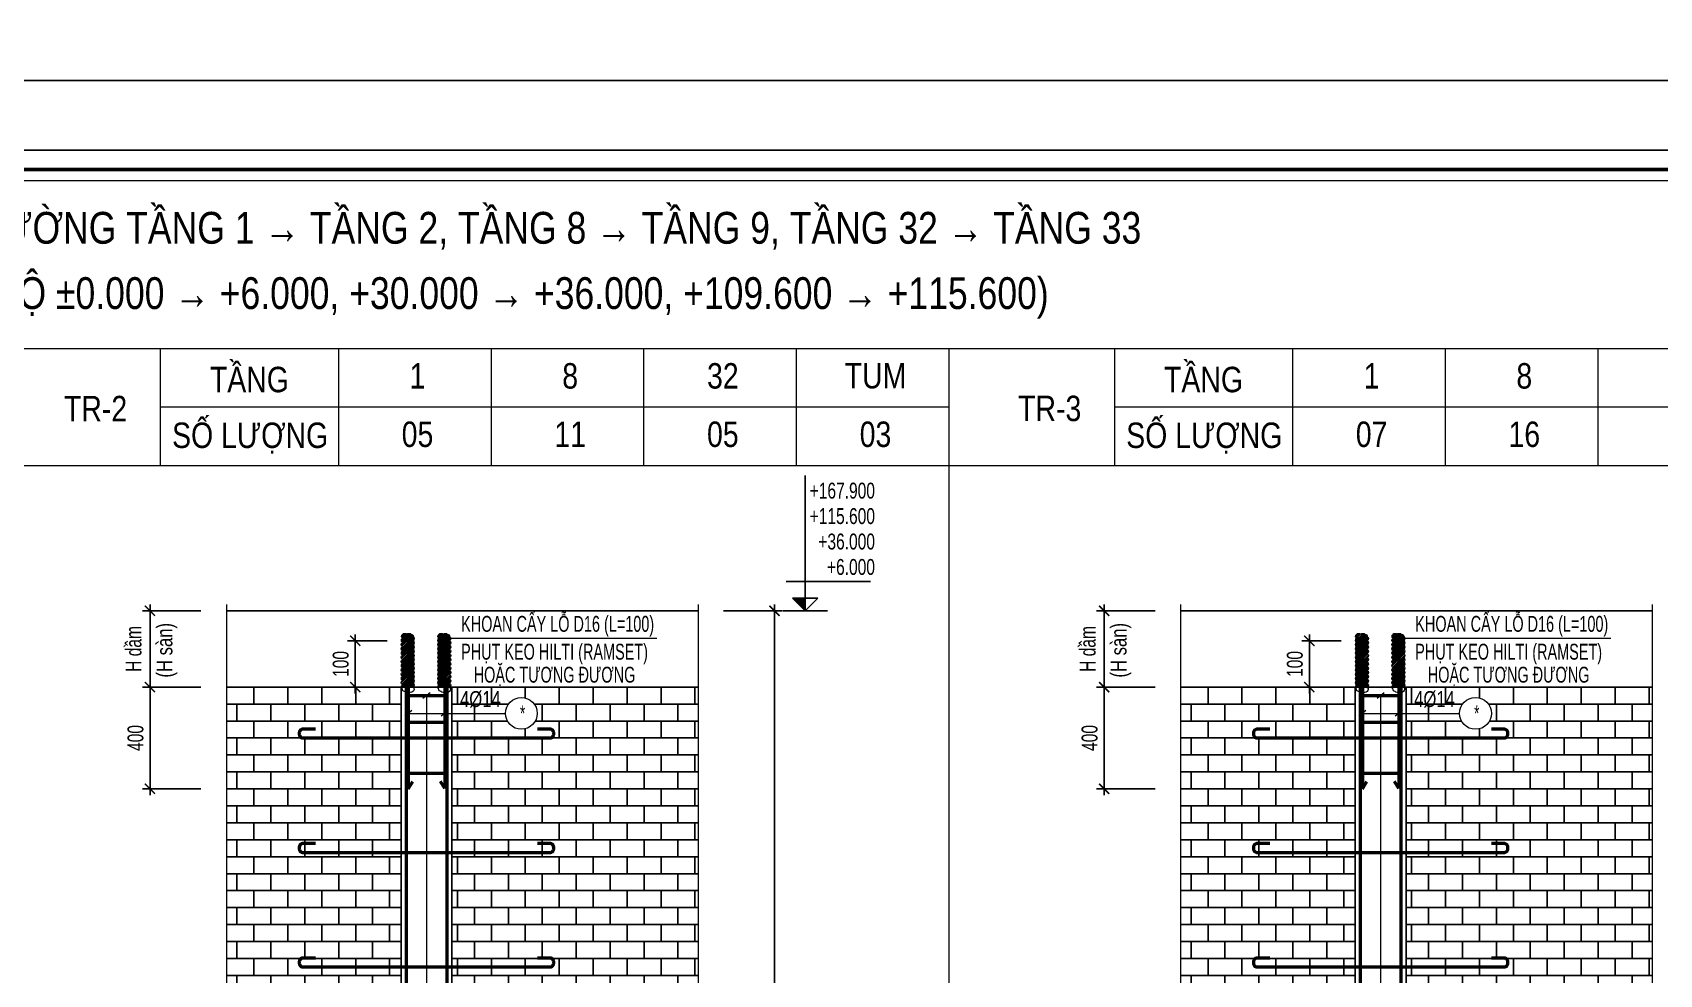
# Model space of a CAD drawing. Header units: millimetres. Extents: x 0 to 84100, y 0 to 158663.
# Drawn here: x 6221 to 12615, y 11336 to 15038 of the extents above; entities that cross this region are included whole.
import ezdxf
from ezdxf.enums import TextEntityAlignment as Align

# ---------------------------------------------------------------- set-up
doc = ezdxf.new("R2010")
doc.units = ezdxf.units.MM
doc.header["$LTSCALE"] = 800
doc.header["$MEASUREMENT"] = 0
doc.layers.get('DEFPOINTS').update_dxf_attribs({"color": 87})
for name, color, linetype in [('CDC-KHUNGTEN', 9, 'Continuous'), ('CDC.02.DIM', 1, 'Continuous'), ('CDC.03.BORDER', 3, 'Continuous'), ('CDC.06.TEXT', 2, 'Continuous'), ('CDC.10.HATCH', 9, 'Continuous')]:
    doc.layers.add(name, color=color, linetype=linetype)
for name, color, linetype, lineweight in [('CDC.05.STEEL', 4, 'Continuous', 50), ('CDC.11.NOTE', 8, 'Continuous', 18), ('CDC.14.STEELNUM', 9, 'Continuous', 18)]:
    doc.layers.add(name, color=color, linetype=linetype, lineweight=lineweight)
doc.styles.add('KC_BIGTEXT', font='arial.ttf', dxfattribs={"width": 0.7})
doc.styles.add('KC_SMTEXT', font='arial.ttf', dxfattribs={"width": 0.7})
doc.styles.add('KCS_SMTEXT', font='arial.ttf', dxfattribs={"width": 0.7})
doc.dimstyles.new('KCS_DIM25', dxfattribs={"dimtxt": 62.5, "dimasz": 40, "dimexe": 30, "dimexo": 0, "dimgap": 25, "dimtad": 1, "dimdec": 0, "dimzin": 13, "dimdsep": 46, "dimtxsty": 'KCS_SMTEXT', "dimblk": 'ARCHTICK', "dimcen": 0, "dimdle": 25, "dimclrd": 1, "dimclre": 1, "dimclrt": 2, "dimadec": 0, "dimazin": 0, "dimtfac": 1, "dimtdec": 0, "dimtix": 1, "dimtmove": 2, "dimatfit": 3, "dimfxl": 1, "dimtolj": 1, "dimtzin": 13, "dimarcsym": 0})

# ---------------------------------------------------------------- blocks, each defined once
blk = doc.blocks.new('_ArchTick')
at = {"color": 0, "linetype": 'ByBlock', "const_width": 0.15}
blk.add_lwpolyline([(-0.5, -0.5), (0.5, 0.5)], dxfattribs=at)
blk = doc.blocks.new('*D601')
at = {"layer": 'CDC.02.DIM', "color": 1, "lineweight": -2, "ltscale": 0.5, "transparency": 16777216}
for p, q in [((11239.4, 12440.2), (11239.4, 12672.2)), ((11365, 12647.2), (11209.4, 12647.2)), ((11365, 12465.2), (11209.4, 12465.2))]:
    blk.add_line(p, q, dxfattribs=at)
at = {"layer": 'DEFPOINTS', "color": 0, "ltscale": 0.5, "transparency": 16777216}
for p in [(11239.4, 12647.2), (11365, 12647.2), (11365, 12465.2)]:
    blk.add_point(p, dxfattribs=at)
at = {"layer": 'CDC.02.DIM', "color": 1, "lineweight": -2, "ltscale": 0.5, "transparency": 16777216, "xscale": 40, "yscale": 40, "zscale": 40}
for p, rotation in [((11239.4, 12647.2), 90), ((11239.4, 12465.2), 270)]:
    blk.add_blockref('_ArchTick', p, dxfattribs=dict(at, rotation=rotation))
at = {"layer": 'CDC.02.DIM', "color": 2, "ltscale": 0.5, "transparency": 16777216, "insert": (11182.5, 12556.2), "char_height": 62.5, "attachment_point": 5, "rotation": 90, "style": 'KCS_SMTEXT'}
blk.add_mtext('\\A1;{\\C7;100}', dxfattribs=at)
blk = doc.blocks.new('*D608')
at = {"layer": 'CDC.02.DIM', "color": 1, "lineweight": -2, "ltscale": 0.5, "transparency": 16777216}
for p, q in [((10432.8, 12790.2), (10432.8, 12440.2)), ((10632.8, 12765.2), (10402.8, 12765.2)), ((10632.8, 12465.2), (10402.8, 12465.2))]:
    blk.add_line(p, q, dxfattribs=at)
at = {"layer": 'DEFPOINTS', "color": 0, "ltscale": 0.5, "transparency": 16777216}
for p in [(10632.8, 12765.2), (10432.8, 12465.2), (10632.8, 12465.2)]:
    blk.add_point(p, dxfattribs=at)
at = {"layer": 'CDC.02.DIM', "color": 1, "lineweight": -2, "ltscale": 0.5, "transparency": 16777216, "xscale": 40, "yscale": 40, "zscale": 40}
for p, rotation in [((10432.8, 12765.2), 90), ((10432.8, 12465.2), 270)]:
    blk.add_blockref('_ArchTick', p, dxfattribs=dict(at, rotation=rotation))
at = {"layer": 'CDC.02.DIM', "color": 2, "ltscale": 0.5, "transparency": 16777216, "insert": (10368.3, 12615.2), "char_height": 62.5, "attachment_point": 5, "rotation": 90, "style": 'KCS_SMTEXT'}
blk.add_mtext('\\A1;H dầm', dxfattribs=at)
blk = doc.blocks.new('*D609')
at = {"layer": 'CDC.02.DIM', "color": 1, "lineweight": -2, "ltscale": 0.5, "transparency": 16777216}
for p, q in [((10432.8, 12040.5), (10432.8, 12490.2)), ((10632.8, 12465.2), (10402.8, 12465.2)), ((10632.8, 12065.5), (10402.8, 12065.5))]:
    blk.add_line(p, q, dxfattribs=at)
at = {"layer": 'DEFPOINTS', "color": 0, "ltscale": 0.5, "transparency": 16777216}
for p in [(10432.8, 12465.2), (10632.8, 12465.2), (10632.8, 12065.5)]:
    blk.add_point(p, dxfattribs=at)
at = {"layer": 'CDC.02.DIM', "color": 1, "lineweight": -2, "ltscale": 0.5, "transparency": 16777216, "xscale": 40, "yscale": 40, "zscale": 40}
for p, rotation in [((10432.8, 12465.2), 90), ((10432.8, 12065.5), 270)]:
    blk.add_blockref('_ArchTick', p, dxfattribs=dict(at, rotation=rotation))
at = {"layer": 'CDC.02.DIM', "color": 2, "ltscale": 0.5, "transparency": 16777216, "insert": (10375.9, 12265.3), "char_height": 62.5, "attachment_point": 5, "rotation": 90, "style": 'KCS_SMTEXT'}
blk.add_mtext('\\A1;400', dxfattribs=at)
blk = doc.blocks.new('*D615')
at = {"layer": 'CDC.02.DIM', "color": 1, "lineweight": -2, "ltscale": 0.5, "transparency": 16777216}
for p, q in [((7489.4, 12440.2), (7489.4, 12672.2)), ((7615, 12647.2), (7459.4, 12647.2)), ((7615, 12465.2), (7459.4, 12465.2))]:
    blk.add_line(p, q, dxfattribs=at)
at = {"layer": 'DEFPOINTS', "color": 0, "ltscale": 0.5, "transparency": 16777216}
for p in [(7489.4, 12647.2), (7615, 12647.2), (7615, 12465.2)]:
    blk.add_point(p, dxfattribs=at)
at = {"layer": 'CDC.02.DIM', "color": 1, "lineweight": -2, "ltscale": 0.5, "transparency": 16777216, "xscale": 40, "yscale": 40, "zscale": 40}
for p, rotation in [((7489.4, 12647.2), 90), ((7489.4, 12465.2), 270)]:
    blk.add_blockref('_ArchTick', p, dxfattribs=dict(at, rotation=rotation))
at = {"layer": 'CDC.02.DIM', "color": 2, "ltscale": 0.5, "transparency": 16777216, "insert": (7432.5, 12556.2), "char_height": 62.5, "attachment_point": 5, "rotation": 90, "style": 'KCS_SMTEXT'}
blk.add_mtext('\\A1;{\\C7;100}', dxfattribs=at)
blk = doc.blocks.new('COS_CD')
at = {"layer": 'CDC.10.HATCH'}
blk.add_hatch(color=256, dxfattribs=at).paths.add_polyline_path([(37.5, 50), (87.5, 0), (87.5, 50)])
at = {"layer": 'CDC.02.DIM'}
for p, q in [((0, 0), (175, 0)), ((37.5, 50), (137.5, 50)), ((87.5, 0), (37.5, 50)), ((87.5, 0), (87.5, 50)), ((87.5, 0), (137.5, 50))]:
    blk.add_line(p, q, dxfattribs=at)
blk = doc.blocks.new('*D622')
at = {"layer": 'CDC.02.DIM', "color": 1, "lineweight": -2, "ltscale": 0.5, "transparency": 16777216}
for p, q in [((6682.8, 12790.2), (6682.8, 12440.2)), ((6882.8, 12765.2), (6652.8, 12765.2)), ((6882.8, 12465.2), (6652.8, 12465.2))]:
    blk.add_line(p, q, dxfattribs=at)
at = {"layer": 'DEFPOINTS', "color": 0, "ltscale": 0.5, "transparency": 16777216}
for p in [(6882.8, 12765.2), (6682.8, 12465.2), (6882.8, 12465.2)]:
    blk.add_point(p, dxfattribs=at)
at = {"layer": 'CDC.02.DIM', "color": 1, "lineweight": -2, "ltscale": 0.5, "transparency": 16777216, "xscale": 40, "yscale": 40, "zscale": 40}
for p, rotation in [((6682.8, 12765.2), 90), ((6682.8, 12465.2), 270)]:
    blk.add_blockref('_ArchTick', p, dxfattribs=dict(at, rotation=rotation))
at = {"layer": 'CDC.02.DIM', "color": 2, "ltscale": 0.5, "transparency": 16777216, "insert": (6618.3, 12615.2), "char_height": 62.5, "attachment_point": 5, "rotation": 90, "style": 'KCS_SMTEXT'}
blk.add_mtext('\\A1;H dầm', dxfattribs=at)
blk = doc.blocks.new('*D623')
at = {"layer": 'CDC.02.DIM', "color": 1, "lineweight": -2, "ltscale": 0.5, "transparency": 16777216}
for p, q in [((6682.8, 12040.5), (6682.8, 12490.2)), ((6882.8, 12465.2), (6652.8, 12465.2)), ((6882.8, 12065.5), (6652.8, 12065.5))]:
    blk.add_line(p, q, dxfattribs=at)
at = {"layer": 'DEFPOINTS', "color": 0, "ltscale": 0.5, "transparency": 16777216}
for p in [(6682.8, 12465.2), (6882.8, 12465.2), (6882.8, 12065.5)]:
    blk.add_point(p, dxfattribs=at)
at = {"layer": 'CDC.02.DIM', "color": 1, "lineweight": -2, "ltscale": 0.5, "transparency": 16777216, "xscale": 40, "yscale": 40, "zscale": 40}
for p, rotation in [((6682.8, 12465.2), 90), ((6682.8, 12065.5), 270)]:
    blk.add_blockref('_ArchTick', p, dxfattribs=dict(at, rotation=rotation))
at = {"layer": 'CDC.02.DIM', "color": 2, "ltscale": 0.5, "transparency": 16777216, "insert": (6625.9, 12265.3), "char_height": 62.5, "attachment_point": 5, "rotation": 90, "style": 'KCS_SMTEXT'}
blk.add_mtext('\\A1;400', dxfattribs=at)
blk = doc.blocks.new('*D624')
at = {"layer": 'CDC.02.DIM', "color": 1, "lineweight": -2, "ltscale": 0.5, "transparency": 16777216}
for p, q in [((9137.1, 9440.2), (9137.1, 12790.2)), ((8937.1, 12765.2), (9167.1, 12765.2)), ((8937.1, 9465.2), (9167.1, 9465.2))]:
    blk.add_line(p, q, dxfattribs=at)
at = {"layer": 'DEFPOINTS', "color": 0, "ltscale": 0.5, "transparency": 16777216}
for p in [(8937.1, 12765.2), (9137.1, 12765.2), (8937.1, 9465.2)]:
    blk.add_point(p, dxfattribs=at)
at = {"layer": 'CDC.02.DIM', "color": 1, "lineweight": -2, "ltscale": 0.5, "transparency": 16777216, "xscale": 40, "yscale": 40, "zscale": 40}
for p, rotation in [((9137.1, 12765.2), 90), ((9137.1, 9465.2), 270)]:
    blk.add_blockref('_ArchTick', p, dxfattribs=dict(at, rotation=rotation))
at = {"layer": 'CDC.02.DIM', "color": 2, "ltscale": 0.5, "transparency": 16777216, "insert": (9080.2, 11115.2), "char_height": 62.5, "attachment_point": 5, "rotation": 90, "style": 'KCS_SMTEXT'}
blk.add_mtext('\\A1;{\\C7;6000}', dxfattribs=at)
blk = doc.blocks.new('Khung tên chuẩn')
at = {"layer": 'CDC-KHUNGTEN', "color": 8}
blk.add_lwpolyline([(75096, 1100), (83000, 1100), (83000, 58300), (3000, 58300), (3000, 1100), (75096, 1100)], dxfattribs=at)
at = {"layer": 'CDC-KHUNGTEN', "color": 255, "lineweight": 60}
blk.add_lwpolyline([(74900, 1400), (74900, 58000), (3300, 58000), (3300, 1400), (74900, 1400)], close=True, dxfattribs=at)
at = {"layer": 'DEFPOINTS', "color": 1, "ltscale": 0.2}
blk.add_lwpolyline([(0, 0), (0, 59400), (84100, 59400), (84100, 0), (0, 0)], close=True, dxfattribs=at)

msp = doc.modelspace()

# ---------------------------------------------------------------- hatches: boundary and pattern name
at = {"layer": 'CDC.10.HATCH'}
h = msp.add_hatch(dxfattribs=at)
h.set_pattern_fill('ANSI31', color=256, scale=33.333333)
h.set_pattern_definition([(45, (-85627.425, 48448.8665), (-2.94627825, 2.94627825), [])])
h.paths.add_polyline_path([(7717.1, 12664.3, 0.520567), (7708.3, 12672.2, 0.520567), (7691.6, 12672.2, 0.520567), (7674.9, 12672.2, 0.520567), (7674.9, 12657.3, 0.520567), (7674.9, 12640.7, 0.520567), (7674.9, 12624, 0.520567), (7674.9, 12607.3, 0.520567), (7674.9, 12590.7, 0.520567), (7674.9, 12574, 0.520567), (7674.9, 12557.3, 0.520567), (7674.9, 12540.7, 0.520567), (7674.9, 12524, 0.520567), (7674.9, 12507.3, 0.520567), (7674.9, 12490.7, 0.520567), (7674.9, 12474, 0.258014), (7670.6, 12465.2), (7718.2, 12465.2, 0.477039), (7717.1, 12480.9, 0.520567), (7717.1, 12497.6, 0.520567), (7717.1, 12514.3, 0.520567), (7717.1, 12530.9, 0.520567), (7717.1, 12547.6, 0.520567), (7717.1, 12564.3, 0.520567), (7717.1, 12580.9, 0.520567), (7717.1, 12597.6, 0.520567), (7717.1, 12614.3, 0.520567), (7717.1, 12630.9, 0.520567), (7717.1, 12647.6, 0.520567)])
h = msp.add_hatch(dxfattribs=at)
h.set_pattern_fill('ANSI31', color=256, scale=33.333333)
h.set_pattern_definition([(45, (-85484.1734, 48448.8665), (-2.94627825, 2.94627825), [])])
h.paths.add_polyline_path([(7860.3, 12664.3, 0.520567), (7851.5, 12672.2, 0.520567), (7834.9, 12672.2, 0.520567), (7818.2, 12672.2, 0.520567), (7818.2, 12657.3, 0.520567), (7818.2, 12640.7, 0.520567), (7818.2, 12624, 0.520567), (7818.2, 12607.3, 0.520567), (7818.2, 12590.7, 0.520567), (7818.2, 12574, 0.520567), (7818.2, 12557.3, 0.520567), (7818.2, 12540.7, 0.520567), (7818.2, 12524, 0.520567), (7818.2, 12507.3, 0.520567), (7818.2, 12490.7, 0.520567), (7818.2, 12474, 0.258014), (7813.9, 12465.2), (7861.4, 12465.2, 0.477039), (7860.3, 12480.9, 0.520567), (7860.3, 12497.6, 0.520567), (7860.3, 12514.3, 0.520567), (7860.3, 12530.9, 0.520567), (7860.3, 12547.6, 0.520567), (7860.3, 12564.3, 0.520567), (7860.3, 12580.9, 0.520567), (7860.3, 12597.6, 0.520567), (7860.3, 12614.3, 0.520567), (7860.3, 12630.9, 0.520567), (7860.3, 12647.6, 0.520567)])
h = msp.add_hatch(dxfattribs=at)
h.set_pattern_fill('ANSI31', color=256, scale=33.333333)
h.set_pattern_definition([(45, (-81877.425, 48448.8665), (-2.94627825, 2.94627825), [])])
h.paths.add_polyline_path([(11467.1, 12664.3, 0.520567), (11458.3, 12672.2, 0.520567), (11441.6, 12672.2, 0.520567), (11424.9, 12672.2, 0.520567), (11424.9, 12657.3, 0.520567), (11424.9, 12640.7, 0.520567), (11424.9, 12624, 0.520567), (11424.9, 12607.3, 0.520567), (11424.9, 12590.7, 0.520567), (11424.9, 12574, 0.520567), (11424.9, 12557.3, 0.520567), (11424.9, 12540.7, 0.520567), (11424.9, 12524, 0.520567), (11424.9, 12507.3, 0.520567), (11424.9, 12490.7, 0.520567), (11424.9, 12474, 0.258014), (11420.6, 12465.2), (11468.2, 12465.2, 0.477039), (11467.1, 12480.9, 0.520567), (11467.1, 12497.6, 0.520567), (11467.1, 12514.3, 0.520567), (11467.1, 12530.9, 0.520567), (11467.1, 12547.6, 0.520567), (11467.1, 12564.3, 0.520567), (11467.1, 12580.9, 0.520567), (11467.1, 12597.6, 0.520567), (11467.1, 12614.3, 0.520567), (11467.1, 12630.9, 0.520567), (11467.1, 12647.6, 0.520567)])
h = msp.add_hatch(dxfattribs=at)
h.set_pattern_fill('ANSI31', color=256, scale=33.333333)
h.set_pattern_definition([(45, (-81734.1734, 48448.8665), (-2.94627825, 2.94627825), [])])
h.paths.add_polyline_path([(11610.3, 12664.3, 0.520567), (11601.5, 12672.2, 0.520567), (11584.9, 12672.2, 0.520567), (11568.2, 12672.2, 0.520567), (11568.2, 12657.3, 0.520567), (11568.2, 12640.7, 0.520567), (11568.2, 12624, 0.520567), (11568.2, 12607.3, 0.520567), (11568.2, 12590.7, 0.520567), (11568.2, 12574, 0.520567), (11568.2, 12557.3, 0.520567), (11568.2, 12540.7, 0.520567), (11568.2, 12524, 0.520567), (11568.2, 12507.3, 0.520567), (11568.2, 12490.7, 0.520567), (11568.2, 12474, 0.258014), (11563.9, 12465.2), (11611.4, 12465.2, 0.477039), (11610.3, 12480.9, 0.520567), (11610.3, 12497.6, 0.520567), (11610.3, 12514.3, 0.520567), (11610.3, 12530.9, 0.520567), (11610.3, 12547.6, 0.520567), (11610.3, 12564.3, 0.520567), (11610.3, 12580.9, 0.520567), (11610.3, 12597.6, 0.520567), (11610.3, 12614.3, 0.520567), (11610.3, 12630.9, 0.520567), (11610.3, 12647.6, 0.520567)])
h = msp.add_hatch(dxfattribs=at)
h.set_pattern_fill('AR-B816', color=256, scale=8.333333, style=0)
h.set_pattern_definition([(0, (6957.786, 9465.17), (0, 66.6667), []), (90, (6957.786, 9465.17), (-66.6667, 66.6667), [66.6667, -66.6667])])
h.paths.add_polyline_path([(7669.5, 11815.2), (7284.5, 11815.2, -0.466274), (7269.7, 11832.8, -0.043633), (7269.5, 11835.4), (7269.5, 11830.2, 0.414214), (7284.5, 11815.2), (7669.5, 11815.2), (7669.5, 12265.2), (7284.5, 12265.2, -0.466274), (7269.7, 12282.8, -0.043633), (7269.5, 12285.4), (7269.5, 12280.2, 0.414214), (7284.5, 12265.2), (7669.5, 12265.2), (7669.5, 12465.2), (6982.8, 12465.2), (6982.8, 11226.3), (7007.8, 11226.3), (6957.8, 11159.7), (6982.8, 11159.7), (6982.8, 9465.2), (7669.5, 9465.2), (7669.5, 9565.2), (7284.5, 9565.2, -0.466274), (7269.7, 9582.8, -0.043633), (7269.5, 9585.4), (7269.5, 9580.2, 0.414214), (7284.5, 9565.2), (7669.5, 9565.2), (7669.5, 10015.2), (7284.5, 10015.2, -0.466274), (7269.7, 10032.8, -0.043633), (7269.5, 10035.4), (7269.5, 10030.2, 0.414214), (7284.5, 10015.2), (7669.5, 10015.2), (7669.5, 10465.2), (7284.5, 10465.2, -0.466274), (7269.7, 10482.8, -0.043633), (7269.5, 10485.4), (7269.5, 10480.2, 0.414214), (7284.5, 10465.2), (7669.5, 10465.2), (7669.5, 11040.5), (7284.5, 11040.5, -0.466274), (7269.7, 11058.1, -0.043633), (7269.5, 11060.7), (7269.5, 11055.5, 0.414214), (7284.5, 11040.5), (7669.5, 11040.5), (7669.5, 11365.2), (7284.5, 11365.2, -0.466274), (7269.7, 11382.8, -0.043633), (7269.5, 11385.4), (7269.5, 11380.2, 0.414214), (7284.5, 11365.2), (7669.5, 11365.2)])
h.paths.add_polyline_path([(8837.1, 12465.2), (7869.5, 12465.2), (7869.5, 12361.9), (8079.9, 12361.9, -1), (8204.9, 12361.9, -1), (8079.9, 12361.9), (7869.5, 12361.9), (7869.5, 12265.2), (8254.5, 12265.2, 0.466274), (8269.2, 12282.8, 0.466274), (8254.5, 12300.4, -0.414214), (8269.5, 12285.4), (8269.5, 12280.2, -0.414214), (8254.5, 12265.2), (7869.5, 12265.2), (7869.5, 11815.2), (8254.5, 11815.2, 0.466274), (8269.2, 11832.8, 0.043633), (8269.5, 11835.4), (8269.5, 11830.2, -0.414214), (8254.5, 11815.2), (7869.5, 11815.2), (7869.5, 11365.2), (8254.5, 11365.2, 0.466274), (8269.2, 11382.8, 0.043633), (8269.5, 11385.4), (8269.5, 11380.2, -0.414214), (8254.5, 11365.2), (7869.5, 11365.2), (7869.5, 11216.3), (8102.5, 11216.3, -1), (8227.5, 11216.3, -1), (8102.5, 11216.3), (7869.5, 11216.3), (7869.5, 11040.5), (8254.5, 11040.5, 0.466274), (8269.2, 11058.1, 0.466274), (8254.5, 11075.7, -0.414214), (8269.5, 11060.7), (8269.5, 11055.5, -0.414214), (8254.5, 11040.5), (7869.5, 11040.5), (7869.5, 10465.2), (7999, 10465.2), (7999, 10590.7), (8300.3, 10590.7, -1), (8425.3, 10590.7, -1), (8300.3, 10590.7), (7999, 10590.7), (7999, 10465.2), (8254.5, 10465.2, 0.466274), (8269.2, 10482.8, 0.043633), (8269.5, 10485.4), (8269.5, 10480.2, -0.414214), (8254.5, 10465.2), (7869.5, 10465.2), (7869.5, 10267.5), (8186.4, 10267.5, -1), (8311.4, 10267.5, -1), (8186.4, 10267.5), (7869.5, 10267.5), (7869.5, 10015.2), (8254.5, 10015.2, 0.466274), (8269.2, 10032.8, 0.043633), (8269.5, 10035.4), (8269.5, 10030.2, -0.414214), (8254.5, 10015.2), (7869.5, 10015.2), (7869.5, 9699.4), (8079.9, 9699.4, -1), (8204.9, 9699.4, -1), (8079.9, 9699.4), (7869.5, 9699.4), (7869.5, 9565.2), (8254.5, 9565.2, 0.466274), (8269.2, 9582.8, 0.043633), (8269.5, 9585.4), (8269.5, 9580.2, -0.414214), (8254.5, 9565.2), (7869.5, 9565.2), (7869.5, 9465.2), (8837.1, 9465.2), (8837.1, 11159.7), (8812.1, 11159.7), (8862.1, 11226.3), (8837.1, 11226.3)])
h.paths.add_polyline_path([(7404.7, 10944.6), (7534.2, 10944.6), (7534.2, 10849.5), (7404.7, 10849.5)], flags=24)
h.paths.add_polyline_path([(8004.7, 10944.6), (8134.2, 10944.6), (8134.2, 10849.5), (8004.7, 10849.5)], flags=24)
h.paths.add_polyline_path([(7884.4, 12367.7), (8078.2, 12367.7), (8078.2, 12468.7), (7884.4, 12468.7)], flags=9)
h.paths.add_polyline_path([(7884.4, 9705.2), (8078.2, 9705.2), (8078.2, 9806.2), (7884.4, 9806.2)], flags=24)
h.paths.add_polyline_path([(7893.7, 10253.4), (8198.4, 10253.4), (8198.4, 10378.2), (7893.7, 10378.2)], flags=24)
h.paths.add_polyline_path([(8007.6, 10576.7), (8312.3, 10576.7), (8312.3, 10701.4), (8007.6, 10701.4)], flags=24)
h.paths.add_polyline_path([(7907.2, 11222.1), (8101, 11222.1), (8101, 11323), (7907.2, 11323)], flags=24)
h = msp.add_hatch(dxfattribs=at)
h.set_pattern_fill('AR-B816', color=256, scale=8.333333, style=0)
h.set_pattern_definition([(0, (10707.786, 9465.17), (0, 66.6667), []), (90, (10707.786, 9465.17), (-66.6667, 66.6667), [66.6667, -66.6667])])
h.paths.add_polyline_path([(11419.5, 11815.2), (11034.5, 11815.2, -0.466274), (11019.7, 11832.8, -0.043633), (11019.5, 11835.4), (11019.5, 11830.2, 0.414214), (11034.5, 11815.2), (11419.5, 11815.2), (11419.5, 12265.2), (11034.5, 12265.2, -0.466274), (11019.7, 12282.8, -0.043633), (11019.5, 12285.4), (11019.5, 12280.2, 0.414214), (11034.5, 12265.2), (11419.5, 12265.2), (11419.5, 12465.2), (10732.8, 12465.2), (10732.8, 11226.3), (10757.8, 11226.3), (10707.8, 11159.7), (10732.8, 11159.7), (10732.8, 9465.2), (11419.5, 9465.2), (11419.5, 9565.2), (11034.5, 9565.2, -0.466274), (11019.7, 9582.8, -0.043633), (11019.5, 9585.4), (11019.5, 9580.2, 0.414214), (11034.5, 9565.2), (11419.5, 9565.2), (11419.5, 10015.2), (11034.5, 10015.2, -0.466274), (11019.7, 10032.8, -0.043633), (11019.5, 10035.4), (11019.5, 10030.2, 0.414214), (11034.5, 10015.2), (11419.5, 10015.2), (11419.5, 10465.2), (11034.5, 10465.2, -0.466274), (11019.7, 10482.8, -0.043633), (11019.5, 10485.4), (11019.5, 10480.2, 0.414214), (11034.5, 10465.2), (11419.5, 10465.2), (11419.5, 11040.5), (11034.5, 11040.5, -0.466274), (11019.7, 11058.1, -0.043633), (11019.5, 11060.7), (11019.5, 11055.5, 0.414214), (11034.5, 11040.5), (11419.5, 11040.5), (11419.5, 11365.2), (11034.5, 11365.2, -0.466274), (11019.7, 11382.8, -0.043633), (11019.5, 11385.4), (11019.5, 11380.2, 0.414214), (11034.5, 11365.2), (11419.5, 11365.2)])
h.paths.add_polyline_path([(12587.1, 12465.2), (11619.5, 12465.2), (11619.5, 12361.9), (11829.9, 12361.9, -1), (11954.9, 12361.9, -1), (11829.9, 12361.9), (11619.5, 12361.9), (11619.5, 12265.2), (12004.5, 12265.2, 0.466274), (12019.2, 12282.8, 0.466274), (12004.5, 12300.4, -0.414214), (12019.5, 12285.4), (12019.5, 12280.2, -0.414214), (12004.5, 12265.2), (11619.5, 12265.2), (11619.5, 11815.2), (12004.5, 11815.2, 0.466274), (12019.2, 11832.8, 0.043633), (12019.5, 11835.4), (12019.5, 11830.2, -0.414214), (12004.5, 11815.2), (11619.5, 11815.2), (11619.5, 11365.2), (12004.5, 11365.2, 0.466274), (12019.2, 11382.8, 0.043633), (12019.5, 11385.4), (12019.5, 11380.2, -0.414214), (12004.5, 11365.2), (11619.5, 11365.2), (11619.5, 11216.3), (11852.5, 11216.3, -1), (11977.5, 11216.3, -1), (11852.5, 11216.3), (11619.5, 11216.3), (11619.5, 11040.5), (12004.5, 11040.5, 0.466274), (12019.2, 11058.1, 0.466274), (12004.5, 11075.7, -0.414214), (12019.5, 11060.7), (12019.5, 11055.5, -0.414214), (12004.5, 11040.5), (11619.5, 11040.5), (11619.5, 10465.2), (11749, 10465.2), (11749, 10590.7), (12050.3, 10590.7, -1), (12175.3, 10590.7, -1), (12050.3, 10590.7), (11749, 10590.7), (11749, 10465.2), (12004.5, 10465.2, 0.466274), (12019.2, 10482.8, 0.043633), (12019.5, 10485.4), (12019.5, 10480.2, -0.414214), (12004.5, 10465.2), (11619.5, 10465.2), (11619.5, 10267.5), (11936.4, 10267.5, -1), (12061.4, 10267.5, -1), (11936.4, 10267.5), (11619.5, 10267.5), (11619.5, 10015.2), (12004.5, 10015.2, 0.466274), (12019.2, 10032.8, 0.043633), (12019.5, 10035.4), (12019.5, 10030.2, -0.414214), (12004.5, 10015.2), (11619.5, 10015.2), (11619.5, 9699.4), (11829.9, 9699.4, -1), (11954.9, 9699.4, -1), (11829.9, 9699.4), (11619.5, 9699.4), (11619.5, 9565.2), (12004.5, 9565.2, 0.466274), (12019.2, 9582.8, 0.043633), (12019.5, 9585.4), (12019.5, 9580.2, -0.414214), (12004.5, 9565.2), (11619.5, 9565.2), (11619.5, 9465.2), (12587.1, 9465.2), (12587.1, 11159.7), (12562.1, 11159.7), (12612.1, 11226.3), (12587.1, 11226.3)])
h.paths.add_polyline_path([(11154.7, 10944.6), (11284.2, 10944.6), (11284.2, 10849.5), (11154.7, 10849.5)], flags=24)
h.paths.add_polyline_path([(11754.7, 10944.6), (11884.2, 10944.6), (11884.2, 10849.5), (11754.7, 10849.5)], flags=24)
h.paths.add_polyline_path([(11634.4, 12367.7), (11828.2, 12367.7), (11828.2, 12468.7), (11634.4, 12468.7)], flags=9)
h.paths.add_polyline_path([(11634.4, 9705.2), (11828.2, 9705.2), (11828.2, 9806.2), (11634.4, 9806.2)], flags=24)
h.paths.add_polyline_path([(11643.7, 10253.4), (11948.4, 10253.4), (11948.4, 10378.2), (11643.7, 10378.2)], flags=24)
h.paths.add_polyline_path([(11757.6, 10576.7), (12062.3, 10576.7), (12062.3, 10701.4), (11757.6, 10701.4)], flags=24)
h.paths.add_polyline_path([(11657.2, 11222.1), (11851, 11222.1), (11851, 11323), (11657.2, 11323)], flags=24)

# ---------------------------------------------------------------- linework, layer by layer
at = {"layer": 'CDC.02.DIM'}
for p, q in [((9257.9, 12765.2), (9257.9, 13297.2)), ((9182.9, 12880.2), (9514.4, 12880.2))]:
    msp.add_line(p, q, dxfattribs=at)
at = {"layer": 'CDC.03.BORDER'}
for p, q in [((6982.8, 12765.2), (8837.1, 12765.2)), ((10732.8, 12765.2), (12587.1, 12765.2)), ((6982.8, 12465.2), (8837.1, 12465.2)), ((7669.5, 12465.2), (7669.5, 9465.2)), ((7869.5, 12465.2), (7869.5, 9465.2)), ((10732.8, 12465.2), (12587.1, 12465.2)), ((11419.5, 12465.2), (11419.5, 9465.2)), ((11619.5, 12465.2), (11619.5, 9465.2))]:
    msp.add_line(p, q, dxfattribs=at)
at = {"layer": 'CDC.05.STEEL'}
for p, q in [((7697.8, 12647.2), (7697.8, 12065.5)), ((7841.1, 12647.2), (7841.1, 12067.1)), ((11447.8, 12647.2), (11447.8, 12065.5)), ((11591.1, 12647.2), (11591.1, 12067.1)), ((7689.5, 12327), (7849.5, 12327)), ((11439.5, 12327), (11599.5, 12327)), ((7689.5, 12127), (7849.5, 12127)), ((7697.8, 12065.5), (7715.8, 12093.6)), ((7841.1, 12067.1), (7824.2, 12093.6)), ((11439.5, 12127), (11599.5, 12127)), ((11447.8, 12065.5), (11465.8, 12093.6)), ((11591.1, 12067.1), (11574.2, 12093.6))]:
    msp.add_line(p, q, dxfattribs=at)
at = {"layer": 'CDC.05.STEEL', "color": 4}
for p, q in [((7689.5, 12431.8), (7849.5, 12431.8)), ((11439.5, 12431.8), (11599.5, 12431.8))]:
    msp.add_line(p, q, dxfattribs=at)
at = {"layer": 'CDC.05.STEEL'}
for points in [[(7689.5, 12465.2), (7689.5, 9465.2)], [(7849.5, 12465.2), (7849.5, 9465.2)], [(11439.5, 12465.2), (11439.5, 9465.2)], [(11599.5, 12465.2), (11599.5, 9465.2)]]:
    msp.add_lwpolyline(points, dxfattribs=at)
for points in [[(7333.8, 12300.4), (7284.5, 12300.4, 0.414214), (7269.5, 12285.4), (7269.5, 12280.2, 0.414214), (7284.5, 12265.2), (8254.5, 12265.2, 0.414214), (8269.5, 12280.2), (8269.5, 12285.4, 0.414214), (8254.5, 12300.4), (8205.1, 12300.4)], [(11083.8, 12300.4), (11034.5, 12300.4, 0.414214), (11019.5, 12285.4), (11019.5, 12280.2, 0.414214), (11034.5, 12265.2), (12004.5, 12265.2, 0.414214), (12019.5, 12280.2), (12019.5, 12285.4, 0.414214), (12004.5, 12300.4), (11955.1, 12300.4)], [(7333.8, 11850.4), (7284.5, 11850.4, 0.414214), (7269.5, 11835.4), (7269.5, 11830.2, 0.414214), (7284.5, 11815.2), (8254.5, 11815.2, 0.414214), (8269.5, 11830.2), (8269.5, 11835.4, 0.414214), (8254.5, 11850.4), (8205.1, 11850.4)], [(11083.8, 11850.4), (11034.5, 11850.4, 0.414214), (11019.5, 11835.4), (11019.5, 11830.2, 0.414214), (11034.5, 11815.2), (12004.5, 11815.2, 0.414214), (12019.5, 11830.2), (12019.5, 11835.4, 0.414214), (12004.5, 11850.4), (11955.1, 11850.4)], [(7333.8, 11400.4), (7284.5, 11400.4, 0.414214), (7269.5, 11385.4), (7269.5, 11380.2, 0.414214), (7284.5, 11365.2), (8254.5, 11365.2, 0.414214), (8269.5, 11380.2), (8269.5, 11385.4, 0.414214), (8254.5, 11400.4), (8205.1, 11400.4)], [(11083.8, 11400.4), (11034.5, 11400.4, 0.414214), (11019.5, 11385.4), (11019.5, 11380.2, 0.414214), (11034.5, 11365.2), (12004.5, 11365.2, 0.414214), (12019.5, 11380.2), (12019.5, 11385.4, 0.414214), (12004.5, 11400.4), (11955.1, 11400.4)]]:
    msp.add_lwpolyline(points, format="xyb", dxfattribs=at)
at = {"layer": 'CDC.11.NOTE', "color": 2}
for p, q in [((16923, 14454.7), (2323, 14454.7)), ((6723, 13795.8), (6723, 13336.8)), ((7423, 13795.8), (7423, 13336.8)), ((8023, 13795.8), (8023, 13336.8)), ((8623, 13795.8), (8623, 13336.8)), ((9223, 13795.8), (9223, 13336.8)), ((9823, 13795.8), (9823, 7554.7)), ((10473, 13795.8), (10473, 13336.8)), ((11173, 13795.8), (11173, 13336.8)), ((11773, 13795.8), (11773, 13336.8)), ((12373, 13795.8), (12373, 13336.8))]:
    msp.add_line(p, q, dxfattribs=at)
at = {"layer": 'CDC.11.NOTE'}
for p, q in [((7862.8, 12657.4), (8674.6, 12657.4)), ((11612.8, 12657.4), (12424.6, 12657.4)), ((7769.5, 12431.8), (7769.5, 9498.5)), ((11519.5, 12431.8), (11519.5, 9498.5)), ((7697.8, 12361.9), (8079.9, 12361.9)), ((11447.8, 12361.9), (11829.9, 12361.9))]:
    msp.add_line(p, q, dxfattribs=at)
at = {"layer": 'CDC.11.NOTE', "color": 3}
for p, q in [((7783.5, 12442.8), (7755.4, 12420.9)), ((11533.5, 12442.8), (11505.4, 12420.9)), ((7711.9, 12372.9), (7683.8, 12351)), ((7855.1, 12372.9), (7827, 12351)), ((11461.9, 12372.9), (11433.8, 12351)), ((11605.1, 12372.9), (11577, 12351))]:
    msp.add_line(p, q, dxfattribs=at)
at = {"layer": 'CDC.11.NOTE', "color": 2, "flags": 128}
for points in [[(2323, 13795.8), (16923, 13795.8)], [(6723, 13566.3), (9823, 13566.3)], [(10473, 13566.3), (16923, 13566.3)], [(2323, 13336.8), (16923, 13336.8)]]:
    msp.add_lwpolyline(points, dxfattribs=at)
at = {"layer": 'CDC.11.NOTE'}
for points in [[(6982.8, 12790.2), (6982.8, 11226.3), (7007.8, 11226.3), (6957.8, 11159.7), (6982.8, 11159.7), (6982.8, 9140.2)], [(8837.1, 12790.2), (8837.1, 11226.3), (8862.1, 11226.3), (8812.1, 11159.7), (8837.1, 11159.7), (8837.1, 9140.2)], [(10732.8, 12790.2), (10732.8, 11226.3), (10757.8, 11226.3), (10707.8, 11159.7), (10732.8, 11159.7), (10732.8, 9140.2)], [(12587.1, 12790.2), (12587.1, 11226.3), (12612.1, 11226.3), (12562.1, 11159.7), (12587.1, 11159.7), (12587.1, 9140.2)]]:
    msp.add_lwpolyline(points, dxfattribs=at)
for points in [[(7674.9, 12672.2, -0.520567), (7691.6, 12672.2, -0.520567), (7708.3, 12672.2, -0.520567), (7717.1, 12664.3, -0.520567), (7717.1, 12647.6, -0.520567), (7717.1, 12630.9, -0.520567), (7717.1, 12614.3, -0.520567), (7717.1, 12597.6, -0.520567), (7717.1, 12580.9, -0.520567), (7717.1, 12564.3, -0.520567), (7717.1, 12547.6, -0.520567), (7717.1, 12530.9, -0.520567), (7717.1, 12514.3, -0.520567), (7717.1, 12497.6, -0.520567), (7717.1, 12480.9, -0.520567), (7717.1, 12464.3, -0.520567), (7716.1, 12448.5, -0.520567), (7699.5, 12448.5, -0.520567), (7682.8, 12448.5, -0.520567), (7674.9, 12457.3, -0.520567), (7674.9, 12474, -0.520567), (7674.9, 12490.7, -0.520567), (7674.9, 12507.3, -0.520567), (7674.9, 12524, -0.520567), (7674.9, 12540.7, -0.520567), (7674.9, 12557.3, -0.520567), (7674.9, 12574, -0.520567), (7674.9, 12590.7, -0.520567), (7674.9, 12607.3, -0.520567), (7674.9, 12624, -0.520567), (7674.9, 12640.7, -0.520567), (7674.9, 12657.3, -0.520567)], [(7818.2, 12672.2, -0.520567), (7834.9, 12672.2, -0.520567), (7851.5, 12672.2, -0.520567), (7860.3, 12664.3, -0.520567), (7860.3, 12647.6, -0.520567), (7860.3, 12630.9, -0.520567), (7860.3, 12614.3, -0.520567), (7860.3, 12597.6, -0.520567), (7860.3, 12580.9, -0.520567), (7860.3, 12564.3, -0.520567), (7860.3, 12547.6, -0.520567), (7860.3, 12530.9, -0.520567), (7860.3, 12514.3, -0.520567), (7860.3, 12497.6, -0.520567), (7860.3, 12480.9, -0.520567), (7860.3, 12464.3, -0.520567), (7859.4, 12448.5, -0.520567), (7842.7, 12448.5, -0.520567), (7826.1, 12448.5, -0.520567), (7818.2, 12457.3, -0.520567), (7818.2, 12474, -0.520567), (7818.2, 12490.7, -0.520567), (7818.2, 12507.3, -0.520567), (7818.2, 12524, -0.520567), (7818.2, 12540.7, -0.520567), (7818.2, 12557.3, -0.520567), (7818.2, 12574, -0.520567), (7818.2, 12590.7, -0.520567), (7818.2, 12607.3, -0.520567), (7818.2, 12624, -0.520567), (7818.2, 12640.7, -0.520567), (7818.2, 12657.3, -0.520567)], [(11424.9, 12672.2, -0.520567), (11441.6, 12672.2, -0.520567), (11458.3, 12672.2, -0.520567), (11467.1, 12664.3, -0.520567), (11467.1, 12647.6, -0.520567), (11467.1, 12630.9, -0.520567), (11467.1, 12614.3, -0.520567), (11467.1, 12597.6, -0.520567), (11467.1, 12580.9, -0.520567), (11467.1, 12564.3, -0.520567), (11467.1, 12547.6, -0.520567), (11467.1, 12530.9, -0.520567), (11467.1, 12514.3, -0.520567), (11467.1, 12497.6, -0.520567), (11467.1, 12480.9, -0.520567), (11467.1, 12464.3, -0.520567), (11466.1, 12448.5, -0.520567), (11449.5, 12448.5, -0.520567), (11432.8, 12448.5, -0.520567), (11424.9, 12457.3, -0.520567), (11424.9, 12474, -0.520567), (11424.9, 12490.7, -0.520567), (11424.9, 12507.3, -0.520567), (11424.9, 12524, -0.520567), (11424.9, 12540.7, -0.520567), (11424.9, 12557.3, -0.520567), (11424.9, 12574, -0.520567), (11424.9, 12590.7, -0.520567), (11424.9, 12607.3, -0.520567), (11424.9, 12624, -0.520567), (11424.9, 12640.7, -0.520567), (11424.9, 12657.3, -0.520567)], [(11568.2, 12672.2, -0.520567), (11584.9, 12672.2, -0.520567), (11601.5, 12672.2, -0.520567), (11610.3, 12664.3, -0.520567), (11610.3, 12647.6, -0.520567), (11610.3, 12630.9, -0.520567), (11610.3, 12614.3, -0.520567), (11610.3, 12597.6, -0.520567), (11610.3, 12580.9, -0.520567), (11610.3, 12564.3, -0.520567), (11610.3, 12547.6, -0.520567), (11610.3, 12530.9, -0.520567), (11610.3, 12514.3, -0.520567), (11610.3, 12497.6, -0.520567), (11610.3, 12480.9, -0.520567), (11610.3, 12464.3, -0.520567), (11609.4, 12448.5, -0.520567), (11592.7, 12448.5, -0.520567), (11576.1, 12448.5, -0.520567), (11568.2, 12457.3, -0.520567), (11568.2, 12474, -0.520567), (11568.2, 12490.7, -0.520567), (11568.2, 12507.3, -0.520567), (11568.2, 12524, -0.520567), (11568.2, 12540.7, -0.520567), (11568.2, 12557.3, -0.520567), (11568.2, 12574, -0.520567), (11568.2, 12590.7, -0.520567), (11568.2, 12607.3, -0.520567), (11568.2, 12624, -0.520567), (11568.2, 12640.7, -0.520567), (11568.2, 12657.3, -0.520567)]]:
    msp.add_lwpolyline(points, format="xyb", close=True, dxfattribs=at)
at = {"layer": 'CDC.14.STEELNUM'}
for centre in [(8142.4, 12361.9), (11892.4, 12361.9)]:
    msp.add_circle(centre, 62.5, dxfattribs=at)

# ---------------------------------------------------------------- block references
at = {"xscale": 0.25, "yscale": 0.25, "zscale": 0.25}
for p in [(0, 14850), (0, 0)]:
    msp.add_blockref('Khung tên chuẩn', p, dxfattribs=at)
at = {"layer": 'CDC.02.DIM'}
msp.add_blockref('COS_CD', (9170.4, 12765.2), dxfattribs=at)

# ---------------------------------------------------------------- texts
at = {"layer": 'CDC.06.TEXT', "color": 4, "style": 'KC_BIGTEXT', "width": 0.8}
for s, p in [('CHI TIẾT TRỤ TƯỜNG TẦNG 1 → TẦNG 2, TẦNG 8 → TẦNG 9, TẦNG 32 → TẦNG 33', (7824.3, 14275.5)), ('(TỪ CAO ĐỘ %%P0.000 → +6.000, +30.000 → +36.000, +109.600 → +115.600)', (7824.3, 14012.1))]:
    msp.add_text(s, height=125, dxfattribs=at).set_placement(p, align=Align.MIDDLE)
at = {"layer": 'CDC.06.TEXT', "style": 'KC_BIGTEXT', "width": 0.8}
for s, p in [('TẦNG', (7073.5, 13688.6)), ('TẦNG', (10823.5, 13688.6)), ('1', (7734.2, 13688.6)), ('8', (8334.2, 13688.6)), ('32', (8934.2, 13688.6)), ('TUM', (9534.2, 13688.6)), ('1', (11484.2, 13688.6)), ('8', (12084.2, 13688.6)), ('TR-2', (6468.9, 13560.7)), ('TR-3', (10218.9, 13560.7)), ('SỐ LƯỢNG', (7076.3, 13459.1)), ('05', (7734.2, 13459.1)), ('11', (8334.2, 13459.1)), ('05', (8934.2, 13459.1)), ('03', (9534.2, 13459.1)), ('SỐ LƯỢNG', (10826.3, 13459.1)), ('07', (11484.2, 13459.1)), ('16', (12084.2, 13459.1))]:
    msp.add_text(s, height=100, dxfattribs=at).set_placement(p, align=Align.MIDDLE)
at = {"layer": 'CDC.06.TEXT', "color": 2, "style": 'KC_SMTEXT', "width": 0.7}
for s, p in [('+167.900', (9532.1, 13206.2)), ('+115.600', (9532.1, 13106.2)), ('+36.000', (9532.1, 13006.2)), ('+6.000', (9532.1, 12906.2))]:
    msp.add_text(s, height=62.5, dxfattribs=at).set_placement(p, align=Align.RIGHT)
at = {"layer": 'CDC.06.TEXT', "style": 'KC_SMTEXT'}
for s, width, p in [('KHOAN CẤY LỖ D16 (L=100)', 0.65, (8285, 12682.6)), ('KHOAN CẤY LỖ D16 (L=100)', 0.65, (12035, 12682.6)), ('PHỤT KEO HILTI (RAMSET)', 0.65, (8272.6, 12573.1)), ('PHỤT KEO HILTI (RAMSET)', 0.65, (12022.6, 12573.1)), ('HOẶC TƯƠNG ĐƯƠNG', 0.65, (8272.6, 12482.8)), ('HOẶC TƯƠNG ĐƯƠNG', 0.65, (12022.6, 12482.8)), ('4%%C14', 0.75, (7981.3, 12387.1)), ('4%%C14', 0.75, (11731.3, 12387.1))]:
    msp.add_text(s, height=62.5, dxfattribs=dict(at, width=width)).set_placement(p, align=Align.CENTER)
at = {"layer": 'CDC.06.TEXT', "style": 'KC_SMTEXT', "width": 0.75}
for p in [(6770.8, 12610), (10520.8, 12610)]:
    msp.add_text('(H sàn)', height=62.5, rotation=90, dxfattribs=at).set_placement(p, align=Align.CENTER)
at = {"layer": 'CDC.14.STEELNUM', "color": 2, "style": 'KC_SMTEXT', "width": 0.6}
for p in [(8147.3, 12361.9), (11897.3, 12361.9)]:
    msp.add_text('*', height=62.5, dxfattribs=at).set_placement(p, align=Align.MIDDLE_CENTER)

# ---------------------------------------------------------------- dimensions: what is measured, and where the dimension line sits
at = {"layer": 'CDC.02.DIM', "ltscale": 0.5}
for base, p1, p2, angle, text, picture, middle in [((6682.8, 12465.2), (6882.8, 12765.2), (6882.8, 12465.2), 90, 'H dầm', '*D622', (6618.3, 12615.2)), ((9137.1, 12765.2), (8937.1, 9465.2), (8937.1, 12765.2), 89.99998, '{\\C7;6000}', '*D624', (9080.2, 11115.2)), ((10432.8, 12465.2), (10632.8, 12765.2), (10632.8, 12465.2), 90, 'H dầm', '*D608', (10368.3, 12615.2)), ((7489.4, 12647.2), (7615, 12465.2), (7615, 12647.2), 90, '{\\C7;100}', '*D615', (7432.5, 12556.2)), ((11239.4, 12647.2), (11365, 12465.2), (11365, 12647.2), 90, '{\\C7;100}', '*D601', (11182.5, 12556.2))]:
    dim = msp.add_linear_dim(base=base, p1=p1, p2=p2, angle=angle, text=text, dimstyle='KCS_DIM25', dxfattribs=at)
    dim.commit()
    dim.dimension.update_dxf_attribs({"geometry": picture, "text_midpoint": middle})
for base, p1, p2, picture, middle in [((6682.8, 12465.2), (6882.8, 12065.5), (6882.8, 12465.2), '*D623', (6625.9, 12265.3)), ((10432.8, 12465.2), (10632.8, 12065.5), (10632.8, 12465.2), '*D609', (10375.9, 12265.3))]:
    dim = msp.add_linear_dim(base=base, p1=p1, p2=p2, angle=90, dimstyle='KCS_DIM25', dxfattribs=at)
    dim.commit()
    dim.dimension.update_dxf_attribs({"geometry": picture, "text_midpoint": middle})

doc.saveas('drawing.dxf')
